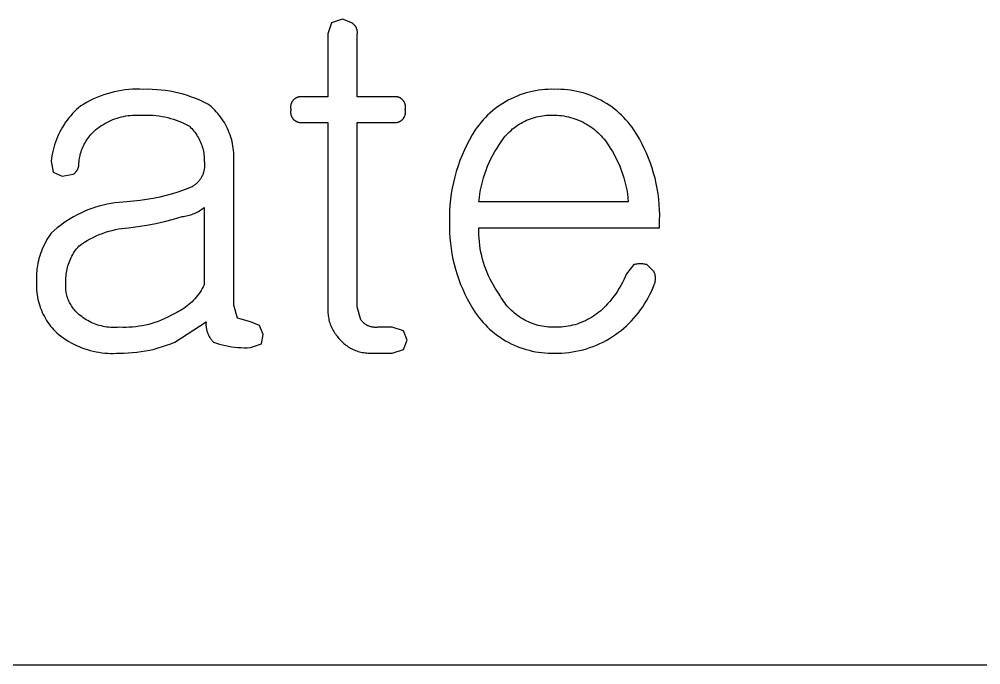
# Model space of a CAD drawing. Header units: millimetres. Extents: x 3033 to 5773, y 123 to 1487.
# Drawn here: x 5553.55 to 5580.43, y 161.56 to 179.6 of the extents above; entities that cross this region are included whole.
import ezdxf

# ---------------------------------------------------------------- set-up
doc = ezdxf.new("R2010")
doc.units = ezdxf.units.MM
doc.header["$MEASUREMENT"] = 0
doc.layers.add('TEX', color=70, linetype='Continuous')

msp = doc.modelspace()

# ---------------------------------------------------------------- linework, layer by layer
at = {"layer": 'TEX'}
for p, q in [((5562.584, 179.602), (5562.275, 179.499)), ((5562.842, 179.499), (5562.584, 179.602)), ((5562.275, 179.499), (5562.172, 179.19)), ((5562.851, 179.494), (5562.842, 179.499)), ((5562.86, 179.488), (5562.851, 179.494)), ((5562.869, 179.482), (5562.86, 179.488)), ((5562.878, 179.475), (5562.869, 179.482)), ((5562.886, 179.468), (5562.878, 179.475)), ((5562.894, 179.461), (5562.886, 179.468)), ((5562.902, 179.454), (5562.894, 179.461)), ((5562.91, 179.447), (5562.902, 179.454)), ((5562.917, 179.439), (5562.91, 179.447)), ((5562.925, 179.431), (5562.917, 179.439)), ((5562.931, 179.422), (5562.925, 179.431)), ((5562.938, 179.414), (5562.931, 179.422)), ((5562.944, 179.405), (5562.938, 179.414)), ((5562.95, 179.396), (5562.944, 179.405)), ((5562.956, 179.387), (5562.95, 179.396)), ((5562.961, 179.377), (5562.956, 179.387)), ((5562.966, 179.368), (5562.961, 179.377)), ((5562.971, 179.358), (5562.966, 179.368)), ((5562.975, 179.348), (5562.971, 179.358)), ((5562.979, 179.338), (5562.975, 179.348)), ((5562.983, 179.328), (5562.979, 179.338)), ((5562.986, 179.318), (5562.983, 179.328)), ((5562.989, 179.307), (5562.986, 179.318)), ((5562.991, 179.297), (5562.989, 179.307)), ((5562.172, 179.19), (5562.172, 177.437)), ((5562.994, 179.286), (5562.991, 179.297)), ((5562.995, 179.276), (5562.994, 179.286)), ((5562.997, 179.265), (5562.995, 179.276)), ((5562.998, 179.254), (5562.997, 179.265)), ((5562.997, 179.19), (5562.998, 179.2)), ((5562.997, 177.437), (5562.997, 179.19)), ((5562.999, 179.244), (5562.998, 179.254)), ((5562.998, 179.2), (5562.999, 179.211)), ((5562.999, 179.233), (5562.999, 179.244)), ((5562.999, 179.222), (5562.999, 179.233)), ((5562.999, 179.211), (5562.999, 179.222)), ((5555.812, 177.456), (5555.717, 177.418)), ((5555.908, 177.49), (5555.812, 177.456)), ((5556.006, 177.522), (5555.908, 177.49)), ((5556.104, 177.55), (5556.006, 177.522)), ((5556.204, 177.574), (5556.104, 177.55)), ((5556.304, 177.595), (5556.204, 177.574)), ((5556.405, 177.613), (5556.304, 177.595)), ((5556.506, 177.627), (5556.405, 177.613)), ((5556.608, 177.637), (5556.506, 177.627)), ((5556.71, 177.644), (5556.608, 177.637)), ((5556.813, 177.647), (5556.71, 177.644)), ((5556.915, 177.647), (5556.813, 177.647)), ((5557.017, 177.643), (5556.915, 177.647)), ((5557.142, 177.645), (5557.017, 177.643)), ((5557.266, 177.641), (5557.142, 177.645)), ((5557.391, 177.634), (5557.266, 177.641)), ((5557.515, 177.623), (5557.391, 177.634)), ((5557.639, 177.607), (5557.515, 177.623)), ((5557.762, 177.588), (5557.639, 177.607)), ((5557.884, 177.564), (5557.762, 177.588)), ((5558.006, 177.536), (5557.884, 177.564)), ((5558.126, 177.505), (5558.006, 177.536)), ((5558.246, 177.469), (5558.126, 177.505)), ((5558.364, 177.429), (5558.246, 177.469)), ((5558.481, 177.385), (5558.364, 177.429)), ((5561.321, 177.42), (5561.312, 177.416)), ((5561.331, 177.423), (5561.321, 177.42)), ((5561.34, 177.426), (5561.331, 177.423)), ((5561.35, 177.429), (5561.34, 177.426)), ((5561.36, 177.431), (5561.35, 177.429)), ((5561.37, 177.433), (5561.36, 177.431)), ((5561.38, 177.435), (5561.37, 177.433)), ((5561.39, 177.436), (5561.38, 177.435)), ((5561.4, 177.437), (5561.39, 177.436)), ((5561.41, 177.438), (5561.4, 177.437)), ((5561.42, 177.438), (5561.41, 177.438)), ((5561.43, 177.438), (5561.42, 177.438)), ((5561.44, 177.438), (5561.43, 177.438)), ((5561.45, 177.437), (5561.44, 177.438)), ((5562.172, 177.437), (5561.45, 177.437)), ((5564.027, 177.437), (5562.997, 177.437)), ((5564.038, 177.438), (5564.027, 177.437)), ((5564.048, 177.438), (5564.038, 177.438)), ((5564.058, 177.438), (5564.048, 177.438)), ((5564.068, 177.438), (5564.058, 177.438)), ((5564.078, 177.437), (5564.068, 177.438)), ((5564.088, 177.436), (5564.078, 177.437)), ((5564.098, 177.435), (5564.088, 177.436)), ((5564.108, 177.433), (5564.098, 177.435)), ((5564.118, 177.431), (5564.108, 177.433)), ((5564.128, 177.429), (5564.118, 177.431)), ((5564.137, 177.426), (5564.128, 177.429)), ((5564.147, 177.423), (5564.137, 177.426)), ((5564.156, 177.42), (5564.147, 177.423)), ((5564.166, 177.416), (5564.156, 177.42)), ((5567.462, 177.454), (5567.379, 177.419)), ((5567.545, 177.487), (5567.462, 177.454)), ((5567.63, 177.516), (5567.545, 177.487)), ((5567.715, 177.542), (5567.63, 177.516)), ((5567.802, 177.566), (5567.715, 177.542)), ((5567.889, 177.586), (5567.802, 177.566)), ((5567.977, 177.604), (5567.889, 177.586)), ((5568.065, 177.618), (5567.977, 177.604)), ((5568.154, 177.629), (5568.065, 177.618)), ((5568.243, 177.637), (5568.154, 177.629)), ((5568.333, 177.643), (5568.243, 177.637)), ((5568.422, 177.645), (5568.333, 177.643)), ((5568.512, 177.643), (5568.422, 177.645)), ((5568.602, 177.645), (5568.512, 177.643)), ((5568.691, 177.643), (5568.602, 177.645)), ((5568.781, 177.637), (5568.691, 177.643)), ((5568.87, 177.629), (5568.781, 177.637)), ((5568.959, 177.618), (5568.87, 177.629)), ((5569.047, 177.604), (5568.959, 177.618)), ((5569.135, 177.586), (5569.047, 177.604)), ((5569.222, 177.566), (5569.135, 177.586)), ((5569.309, 177.542), (5569.222, 177.566)), ((5569.394, 177.516), (5569.309, 177.542)), ((5569.479, 177.487), (5569.394, 177.516)), ((5569.562, 177.454), (5569.479, 177.487)), ((5569.645, 177.419), (5569.562, 177.454)), ((5555.265, 177.179), (5555.205, 177.129)), ((5555.352, 177.233), (5555.265, 177.179)), ((5555.441, 177.284), (5555.352, 177.233)), ((5555.531, 177.332), (5555.441, 177.284)), ((5555.623, 177.376), (5555.531, 177.332)), ((5555.717, 177.418), (5555.623, 177.376)), ((5558.596, 177.338), (5558.481, 177.385)), ((5558.71, 177.286), (5558.596, 177.338)), ((5558.821, 177.231), (5558.71, 177.286)), ((5558.871, 177.191), (5558.821, 177.231)), ((5558.919, 177.15), (5558.871, 177.191)), ((5561.133, 177.167), (5561.132, 177.156)), ((5561.132, 177.156), (5561.132, 177.146)), ((5561.134, 177.177), (5561.133, 177.167)), ((5561.135, 177.187), (5561.134, 177.177)), ((5561.137, 177.197), (5561.135, 177.187)), ((5561.138, 177.207), (5561.137, 177.197)), ((5561.141, 177.216), (5561.138, 177.207)), ((5561.143, 177.226), (5561.141, 177.216)), ((5561.146, 177.236), (5561.143, 177.226)), ((5561.149, 177.245), (5561.146, 177.236)), ((5561.153, 177.255), (5561.149, 177.245)), ((5561.157, 177.264), (5561.153, 177.255)), ((5561.161, 177.273), (5561.157, 177.264)), ((5561.166, 177.282), (5561.161, 177.273)), ((5561.171, 177.291), (5561.166, 177.282)), ((5561.176, 177.3), (5561.171, 177.291)), ((5561.181, 177.308), (5561.176, 177.3)), ((5561.187, 177.317), (5561.181, 177.308)), ((5561.193, 177.325), (5561.187, 177.317)), ((5561.199, 177.333), (5561.193, 177.325)), ((5561.206, 177.34), (5561.199, 177.333)), ((5561.213, 177.348), (5561.206, 177.34)), ((5561.22, 177.355), (5561.213, 177.348)), ((5561.227, 177.362), (5561.22, 177.355)), ((5561.235, 177.369), (5561.227, 177.362)), ((5561.242, 177.375), (5561.235, 177.369)), ((5561.25, 177.381), (5561.242, 177.375)), ((5561.259, 177.387), (5561.25, 177.381)), ((5561.267, 177.393), (5561.259, 177.387)), ((5561.276, 177.398), (5561.267, 177.393)), ((5561.284, 177.403), (5561.276, 177.398)), ((5561.293, 177.408), (5561.284, 177.403)), ((5561.303, 177.412), (5561.293, 177.408)), ((5561.312, 177.416), (5561.303, 177.412)), ((5564.175, 177.412), (5564.166, 177.416)), ((5564.184, 177.408), (5564.175, 177.412)), ((5564.193, 177.403), (5564.184, 177.408)), ((5564.202, 177.398), (5564.193, 177.403)), ((5564.211, 177.393), (5564.202, 177.398)), ((5564.219, 177.387), (5564.211, 177.393)), ((5564.227, 177.381), (5564.219, 177.387)), ((5564.235, 177.375), (5564.227, 177.381)), ((5564.243, 177.369), (5564.235, 177.375)), ((5564.251, 177.362), (5564.243, 177.369)), ((5564.258, 177.355), (5564.251, 177.362)), ((5564.265, 177.348), (5564.258, 177.355)), ((5564.272, 177.34), (5564.265, 177.348)), ((5564.278, 177.333), (5564.272, 177.34)), ((5564.285, 177.325), (5564.278, 177.333)), ((5564.291, 177.317), (5564.285, 177.325)), ((5564.296, 177.308), (5564.291, 177.317)), ((5564.302, 177.3), (5564.296, 177.308)), ((5564.307, 177.291), (5564.302, 177.3)), ((5564.312, 177.282), (5564.307, 177.291)), ((5564.316, 177.273), (5564.312, 177.282)), ((5564.321, 177.264), (5564.316, 177.273)), ((5564.325, 177.255), (5564.321, 177.264)), ((5564.328, 177.245), (5564.325, 177.255)), ((5564.331, 177.236), (5564.328, 177.245)), ((5564.334, 177.226), (5564.331, 177.236)), ((5564.337, 177.216), (5564.334, 177.226)), ((5564.339, 177.207), (5564.337, 177.216)), ((5564.341, 177.197), (5564.339, 177.207)), ((5564.343, 177.187), (5564.341, 177.197)), ((5564.344, 177.177), (5564.343, 177.187)), ((5564.345, 177.167), (5564.344, 177.177)), ((5564.345, 177.156), (5564.345, 177.167)), ((5564.345, 177.146), (5564.345, 177.156)), ((5566.988, 177.202), (5566.915, 177.15)), ((5567.063, 177.251), (5566.988, 177.202)), ((5567.14, 177.297), (5567.063, 177.251)), ((5567.218, 177.34), (5567.14, 177.297)), ((5567.298, 177.381), (5567.218, 177.34)), ((5567.379, 177.419), (5567.298, 177.381)), ((5569.726, 177.381), (5569.645, 177.419)), ((5569.806, 177.34), (5569.726, 177.381)), ((5569.884, 177.297), (5569.806, 177.34)), ((5569.961, 177.251), (5569.884, 177.297)), ((5570.036, 177.202), (5569.961, 177.251)), ((5570.109, 177.15), (5570.036, 177.202)), ((5554.985, 176.907), (5554.935, 176.847)), ((5555.037, 176.965), (5554.985, 176.907)), ((5555.091, 177.021), (5555.037, 176.965)), ((5555.147, 177.076), (5555.091, 177.021)), ((5555.205, 177.129), (5555.147, 177.076)), ((5556.403, 176.873), (5556.465, 176.887)), ((5556.465, 176.887), (5556.526, 176.899)), ((5556.526, 176.899), (5556.589, 176.908)), ((5556.589, 176.908), (5556.651, 176.916)), ((5556.651, 176.916), (5556.714, 176.921)), ((5556.714, 176.921), (5556.777, 176.925)), ((5556.777, 176.925), (5556.84, 176.926)), ((5556.84, 176.926), (5556.903, 176.925)), ((5556.903, 176.925), (5556.966, 176.922)), ((5556.966, 176.922), (5557.048, 176.925)), ((5557.048, 176.925), (5557.13, 176.926)), ((5557.13, 176.926), (5557.212, 176.923)), ((5557.212, 176.923), (5557.293, 176.919)), ((5557.293, 176.919), (5557.375, 176.911)), ((5557.375, 176.911), (5557.456, 176.901)), ((5557.456, 176.901), (5557.537, 176.887)), ((5557.537, 176.887), (5557.618, 176.872)), ((5558.965, 177.107), (5558.919, 177.15)), ((5559.011, 177.063), (5558.965, 177.107)), ((5559.054, 177.017), (5559.011, 177.063)), ((5559.096, 176.97), (5559.054, 177.017)), ((5559.136, 176.921), (5559.096, 176.97)), ((5559.175, 176.871), (5559.136, 176.921)), ((5561.132, 177.146), (5561.132, 177.136)), ((5561.132, 177.136), (5561.133, 177.126)), ((5561.133, 177.027), (5561.132, 177.016)), ((5561.132, 177.016), (5561.132, 177.006)), ((5561.132, 177.006), (5561.132, 176.996)), ((5561.132, 176.996), (5561.133, 176.986)), ((5561.133, 177.126), (5561.134, 177.116)), ((5561.134, 177.037), (5561.133, 177.027)), ((5561.133, 176.986), (5561.134, 176.976)), ((5561.134, 177.116), (5561.135, 177.106)), ((5561.135, 177.047), (5561.134, 177.037)), ((5561.134, 176.976), (5561.135, 176.966)), ((5561.135, 177.106), (5561.137, 177.096)), ((5561.137, 177.057), (5561.135, 177.047)), ((5561.135, 176.966), (5561.137, 176.956)), ((5561.137, 177.096), (5561.139, 177.086)), ((5561.139, 177.067), (5561.137, 177.057)), ((5561.137, 176.956), (5561.138, 176.946)), ((5561.138, 176.946), (5561.141, 176.936)), ((5561.139, 177.086), (5561.141, 177.076)), ((5561.141, 177.076), (5561.139, 177.067)), ((5561.141, 176.936), (5561.143, 176.927)), ((5561.143, 176.927), (5561.146, 176.917)), ((5561.146, 176.917), (5561.149, 176.907)), ((5561.149, 176.907), (5561.153, 176.898)), ((5561.153, 176.898), (5561.157, 176.889)), ((5561.157, 176.889), (5561.161, 176.879)), ((5564.316, 176.879), (5564.321, 176.889)), ((5564.321, 176.889), (5564.325, 176.898)), ((5564.325, 176.898), (5564.328, 176.907)), ((5564.328, 176.907), (5564.331, 176.917)), ((5564.331, 176.917), (5564.334, 176.927)), ((5564.334, 176.927), (5564.337, 176.936)), ((5564.337, 177.076), (5564.339, 177.086)), ((5564.339, 177.067), (5564.337, 177.076)), ((5564.337, 176.936), (5564.339, 176.946)), ((5564.339, 177.086), (5564.341, 177.096)), ((5564.341, 177.057), (5564.339, 177.067)), ((5564.339, 176.946), (5564.341, 176.956)), ((5564.341, 177.096), (5564.343, 177.106)), ((5564.343, 177.047), (5564.341, 177.057)), ((5564.341, 176.956), (5564.343, 176.966)), ((5564.343, 177.106), (5564.344, 177.116)), ((5564.344, 177.037), (5564.343, 177.047)), ((5564.343, 176.966), (5564.344, 176.976)), ((5564.344, 177.116), (5564.345, 177.126)), ((5564.345, 177.027), (5564.344, 177.037)), ((5564.344, 176.976), (5564.345, 176.986)), ((5564.345, 177.136), (5564.345, 177.146)), ((5564.345, 177.126), (5564.345, 177.136)), ((5564.345, 177.016), (5564.345, 177.027)), ((5564.345, 177.006), (5564.345, 177.016)), ((5564.345, 176.996), (5564.345, 177.006)), ((5564.345, 176.986), (5564.345, 176.996)), ((5566.641, 176.92), (5566.577, 176.857)), ((5566.706, 176.981), (5566.641, 176.92)), ((5566.774, 177.04), (5566.706, 176.981)), ((5566.844, 177.096), (5566.774, 177.04)), ((5566.915, 177.15), (5566.844, 177.096)), ((5568.003, 176.872), (5568.059, 176.885)), ((5568.059, 176.885), (5568.115, 176.896)), ((5568.115, 176.896), (5568.172, 176.905)), ((5568.172, 176.905), (5568.23, 176.912)), ((5568.23, 176.912), (5568.287, 176.918)), ((5568.287, 176.918), (5568.345, 176.921)), ((5568.345, 176.921), (5568.403, 176.922)), ((5568.403, 176.922), (5568.46, 176.922)), ((5568.46, 176.922), (5568.524, 176.921)), ((5568.524, 176.921), (5568.587, 176.919)), ((5568.587, 176.919), (5568.649, 176.914)), ((5568.649, 176.914), (5568.712, 176.908)), ((5568.712, 176.908), (5568.775, 176.899)), ((5568.775, 176.899), (5568.837, 176.887)), ((5568.837, 176.887), (5568.898, 176.874)), ((5570.181, 177.096), (5570.109, 177.15)), ((5570.25, 177.04), (5570.181, 177.096)), ((5570.318, 176.981), (5570.25, 177.04)), ((5570.383, 176.92), (5570.318, 176.981)), ((5570.447, 176.857), (5570.383, 176.92)), ((5554.798, 176.657), (5554.756, 176.59)), ((5554.841, 176.722), (5554.798, 176.657)), ((5554.887, 176.785), (5554.841, 176.722)), ((5554.935, 176.847), (5554.887, 176.785)), ((5555.777, 176.586), (5555.829, 176.621)), ((5555.829, 176.621), (5555.882, 176.655)), ((5555.882, 176.655), (5555.936, 176.687)), ((5555.936, 176.687), (5555.992, 176.717)), ((5555.992, 176.717), (5556.048, 176.746)), ((5556.048, 176.746), (5556.105, 176.772)), ((5556.105, 176.772), (5556.163, 176.796)), ((5556.163, 176.796), (5556.222, 176.818)), ((5556.222, 176.818), (5556.282, 176.839)), ((5556.282, 176.839), (5556.342, 176.857)), ((5556.342, 176.857), (5556.403, 176.873)), ((5557.618, 176.872), (5557.698, 176.853)), ((5557.698, 176.853), (5557.777, 176.832)), ((5557.777, 176.832), (5557.855, 176.808)), ((5557.855, 176.808), (5557.933, 176.782)), ((5557.933, 176.782), (5558.01, 176.753)), ((5558.01, 176.753), (5558.086, 176.722)), ((5558.086, 176.722), (5558.16, 176.688)), ((5558.16, 176.688), (5558.234, 176.651)), ((5558.234, 176.651), (5558.306, 176.612)), ((5559.212, 176.819), (5559.175, 176.871)), ((5559.247, 176.767), (5559.212, 176.819)), ((5559.281, 176.713), (5559.247, 176.767)), ((5559.312, 176.658), (5559.281, 176.713)), ((5559.342, 176.602), (5559.312, 176.658)), ((5561.161, 176.879), (5561.166, 176.87)), ((5561.166, 176.87), (5561.171, 176.862)), ((5561.171, 176.862), (5561.176, 176.853)), ((5561.176, 176.853), (5561.181, 176.844)), ((5561.181, 176.844), (5561.187, 176.836)), ((5561.187, 176.836), (5561.193, 176.828)), ((5561.193, 176.828), (5561.199, 176.82)), ((5561.199, 176.82), (5561.206, 176.812)), ((5561.206, 176.812), (5561.213, 176.805)), ((5561.213, 176.805), (5561.22, 176.798)), ((5561.22, 176.798), (5561.227, 176.791)), ((5561.227, 176.791), (5561.235, 176.784)), ((5561.235, 176.784), (5561.242, 176.778)), ((5561.242, 176.778), (5561.25, 176.772)), ((5561.25, 176.772), (5561.259, 176.766)), ((5561.259, 176.766), (5561.267, 176.76)), ((5561.267, 176.76), (5561.276, 176.755)), ((5561.276, 176.755), (5561.284, 176.75)), ((5561.284, 176.75), (5561.293, 176.745)), ((5561.293, 176.745), (5561.303, 176.741)), ((5561.303, 176.741), (5561.312, 176.737)), ((5561.312, 176.737), (5561.321, 176.733)), ((5561.321, 176.733), (5561.331, 176.73)), ((5561.331, 176.73), (5561.34, 176.727)), ((5561.34, 176.727), (5561.35, 176.724)), ((5561.35, 176.724), (5561.36, 176.722)), ((5561.36, 176.722), (5561.37, 176.719)), ((5561.37, 176.719), (5561.38, 176.718)), ((5561.38, 176.718), (5561.39, 176.716)), ((5561.39, 176.716), (5561.4, 176.715)), ((5561.4, 176.715), (5561.41, 176.715)), ((5561.41, 176.715), (5561.42, 176.714)), ((5561.42, 176.714), (5561.43, 176.714)), ((5561.43, 176.714), (5561.44, 176.715)), ((5561.44, 176.715), (5561.45, 176.716)), ((5561.45, 176.716), (5562.172, 176.716)), ((5562.172, 176.716), (5562.172, 171.509)), ((5562.997, 171.561), (5562.997, 176.716)), ((5562.997, 176.716), (5564.027, 176.716)), ((5564.027, 176.716), (5564.038, 176.715)), ((5564.038, 176.715), (5564.048, 176.714)), ((5564.048, 176.714), (5564.058, 176.714)), ((5564.058, 176.714), (5564.068, 176.715)), ((5564.068, 176.715), (5564.078, 176.715)), ((5564.078, 176.715), (5564.088, 176.716)), ((5564.088, 176.716), (5564.098, 176.718)), ((5564.098, 176.718), (5564.108, 176.719)), ((5564.108, 176.719), (5564.118, 176.722)), ((5564.118, 176.722), (5564.128, 176.724)), ((5564.128, 176.724), (5564.137, 176.727)), ((5564.137, 176.727), (5564.147, 176.73)), ((5564.147, 176.73), (5564.156, 176.733)), ((5564.156, 176.733), (5564.166, 176.737)), ((5564.166, 176.737), (5564.175, 176.741)), ((5564.175, 176.741), (5564.184, 176.745)), ((5564.184, 176.745), (5564.193, 176.75)), ((5564.193, 176.75), (5564.202, 176.755)), ((5564.202, 176.755), (5564.211, 176.76)), ((5564.211, 176.76), (5564.219, 176.766)), ((5564.219, 176.766), (5564.227, 176.772)), ((5564.227, 176.772), (5564.235, 176.778)), ((5564.235, 176.778), (5564.243, 176.784)), ((5564.243, 176.784), (5564.251, 176.791)), ((5564.251, 176.791), (5564.258, 176.798)), ((5564.258, 176.798), (5564.265, 176.805)), ((5564.265, 176.805), (5564.272, 176.812)), ((5564.272, 176.812), (5564.278, 176.82)), ((5564.278, 176.82), (5564.285, 176.828)), ((5564.285, 176.828), (5564.291, 176.836)), ((5564.291, 176.836), (5564.296, 176.844)), ((5564.296, 176.844), (5564.302, 176.853)), ((5564.302, 176.853), (5564.307, 176.862)), ((5564.307, 176.862), (5564.312, 176.87)), ((5564.312, 176.87), (5564.316, 176.879)), ((5566.401, 176.654), (5566.347, 176.583)), ((5566.457, 176.724), (5566.401, 176.654)), ((5566.516, 176.791), (5566.457, 176.724)), ((5566.577, 176.857), (5566.516, 176.791)), ((5567.43, 176.605), (5567.477, 176.638)), ((5567.477, 176.638), (5567.526, 176.67)), ((5567.526, 176.67), (5567.575, 176.699)), ((5567.575, 176.699), (5567.626, 176.727)), ((5567.626, 176.727), (5567.677, 176.753)), ((5567.677, 176.753), (5567.73, 176.778)), ((5567.73, 176.778), (5567.783, 176.8)), ((5567.783, 176.8), (5567.837, 176.821)), ((5567.837, 176.821), (5567.892, 176.84)), ((5567.892, 176.84), (5567.947, 176.857)), ((5567.947, 176.857), (5568.003, 176.872)), ((5568.898, 176.874), (5568.959, 176.859)), ((5568.959, 176.859), (5569.02, 176.841)), ((5569.02, 176.841), (5569.08, 176.822)), ((5569.08, 176.822), (5569.139, 176.8)), ((5569.139, 176.8), (5569.198, 176.776)), ((5569.198, 176.776), (5569.255, 176.75)), ((5569.255, 176.75), (5569.312, 176.723)), ((5569.312, 176.723), (5569.367, 176.693)), ((5569.367, 176.693), (5569.422, 176.661)), ((5569.422, 176.661), (5569.475, 176.628)), ((5569.475, 176.628), (5569.528, 176.593)), ((5570.508, 176.791), (5570.447, 176.857)), ((5570.567, 176.724), (5570.508, 176.791)), ((5570.623, 176.654), (5570.567, 176.724)), ((5570.677, 176.583), (5570.623, 176.654)), ((5554.646, 176.383), (5554.614, 176.312)), ((5554.68, 176.454), (5554.646, 176.383)), ((5554.717, 176.523), (5554.68, 176.454)), ((5554.756, 176.59), (5554.717, 176.523)), ((5555.516, 176.342), (5555.546, 176.378)), ((5555.546, 176.378), (5555.577, 176.412)), ((5555.577, 176.412), (5555.609, 176.446)), ((5555.609, 176.446), (5555.643, 176.478)), ((5555.643, 176.478), (5555.677, 176.509)), ((5555.677, 176.509), (5555.726, 176.548)), ((5555.726, 176.548), (5555.777, 176.586)), ((5558.306, 176.612), (5558.338, 176.581)), ((5558.338, 176.581), (5558.37, 176.548)), ((5558.37, 176.548), (5558.4, 176.514)), ((5558.4, 176.514), (5558.429, 176.478)), ((5558.429, 176.478), (5558.457, 176.442)), ((5558.457, 176.442), (5558.484, 176.405)), ((5558.484, 176.405), (5558.509, 176.367)), ((5558.509, 176.367), (5558.533, 176.329)), ((5559.37, 176.545), (5559.342, 176.602)), ((5559.395, 176.488), (5559.37, 176.545)), ((5559.419, 176.429), (5559.395, 176.488)), ((5559.441, 176.369), (5559.419, 176.429)), ((5559.461, 176.309), (5559.441, 176.369)), ((5566.212, 176.373), (5566.133, 176.234)), ((5566.296, 176.509), (5566.212, 176.373)), ((5566.347, 176.583), (5566.296, 176.509)), ((5567.133, 176.332), (5567.171, 176.375)), ((5567.171, 176.375), (5567.211, 176.417)), ((5567.211, 176.417), (5567.252, 176.458)), ((5567.252, 176.458), (5567.295, 176.497)), ((5567.295, 176.497), (5567.338, 176.535)), ((5567.338, 176.535), (5567.384, 176.571)), ((5567.384, 176.571), (5567.43, 176.605)), ((5569.528, 176.593), (5569.579, 176.556)), ((5569.579, 176.556), (5569.628, 176.517)), ((5569.628, 176.517), (5569.677, 176.476)), ((5569.677, 176.476), (5569.723, 176.434)), ((5569.723, 176.434), (5569.769, 176.39)), ((5569.769, 176.39), (5569.813, 176.345)), ((5569.813, 176.345), (5569.855, 176.298)), ((5570.729, 176.509), (5570.677, 176.583)), ((5570.808, 176.384), (5570.729, 176.509)), ((5570.882, 176.256), (5570.808, 176.384)), ((5554.533, 176.092), (5554.511, 176.017)), ((5554.557, 176.166), (5554.533, 176.092)), ((5554.584, 176.24), (5554.557, 176.166)), ((5554.614, 176.312), (5554.584, 176.24)), ((5555.344, 176.068), (5555.364, 176.109)), ((5555.364, 176.109), (5555.386, 176.15)), ((5555.386, 176.15), (5555.409, 176.19)), ((5555.409, 176.19), (5555.434, 176.23)), ((5555.434, 176.23), (5555.46, 176.268)), ((5555.46, 176.268), (5555.488, 176.306)), ((5555.488, 176.306), (5555.516, 176.342)), ((5558.533, 176.329), (5558.555, 176.289)), ((5558.555, 176.289), (5558.577, 176.249)), ((5558.577, 176.249), (5558.597, 176.208)), ((5558.597, 176.208), (5558.615, 176.166)), ((5558.615, 176.166), (5558.632, 176.124)), ((5558.632, 176.124), (5558.647, 176.081)), ((5558.647, 176.081), (5558.661, 176.038)), ((5559.479, 176.249), (5559.461, 176.309)), ((5559.494, 176.187), (5559.479, 176.249)), ((5559.508, 176.125), (5559.494, 176.187)), ((5559.519, 176.063), (5559.508, 176.125)), ((5566.059, 176.093), (5565.99, 175.949)), ((5566.133, 176.234), (5566.059, 176.093)), ((5566.903, 176.002), (5566.966, 176.097)), ((5566.966, 176.097), (5566.996, 176.146)), ((5566.996, 176.146), (5567.028, 176.194)), ((5567.028, 176.194), (5567.061, 176.241)), ((5567.061, 176.241), (5567.096, 176.287)), ((5567.096, 176.287), (5567.133, 176.332)), ((5569.855, 176.298), (5569.895, 176.25)), ((5569.895, 176.25), (5569.934, 176.2)), ((5569.934, 176.2), (5569.972, 176.149)), ((5569.972, 176.149), (5570.007, 176.097)), ((5570.007, 176.097), (5570.07, 176.002)), ((5570.953, 176.126), (5570.882, 176.256)), ((5571.019, 175.993), (5570.953, 176.126)), ((5554.475, 175.865), (5554.46, 175.788)), ((5554.491, 175.941), (5554.475, 175.865)), ((5554.511, 176.017), (5554.491, 175.941)), ((5555.251, 175.806), (5555.262, 175.85)), ((5555.262, 175.85), (5555.276, 175.895)), ((5555.276, 175.895), (5555.29, 175.939)), ((5555.29, 175.939), (5555.307, 175.983)), ((5555.307, 175.983), (5555.324, 176.025)), ((5555.324, 176.025), (5555.344, 176.068)), ((5558.661, 176.038), (5558.674, 175.994)), ((5558.674, 175.994), (5558.685, 175.95)), ((5558.685, 175.95), (5558.694, 175.905)), ((5558.694, 175.905), (5558.702, 175.86)), ((5558.702, 175.86), (5558.709, 175.815)), ((5558.709, 175.815), (5558.713, 175.77)), ((5559.529, 176), (5559.519, 176.063)), ((5559.536, 175.938), (5559.529, 176)), ((5559.541, 175.874), (5559.536, 175.938)), ((5559.544, 175.811), (5559.541, 175.874)), ((5559.544, 175.748), (5559.544, 175.811)), ((5565.99, 175.949), (5565.926, 175.802)), ((5566.787, 175.804), (5566.843, 175.904)), ((5566.843, 175.904), (5566.903, 176.002)), ((5570.07, 176.002), (5570.129, 175.904)), ((5570.129, 175.904), (5570.186, 175.804)), ((5571.081, 175.859), (5571.019, 175.993)), ((5571.138, 175.722), (5571.081, 175.859)), ((5554.449, 175.711), (5554.44, 175.633)), ((5554.44, 175.633), (5554.491, 175.324)), ((5554.46, 175.788), (5554.449, 175.711)), ((5555.213, 175.53), (5555.215, 175.576)), ((5555.215, 175.576), (5555.219, 175.623)), ((5555.219, 175.623), (5555.225, 175.669)), ((5555.225, 175.669), (5555.232, 175.715)), ((5555.232, 175.715), (5555.241, 175.76)), ((5555.241, 175.76), (5555.251, 175.806)), ((5558.713, 175.77), (5558.717, 175.724)), ((5558.717, 175.724), (5558.718, 175.679)), ((5558.718, 175.679), (5558.718, 175.633)), ((5558.718, 175.633), (5558.722, 175.609)), ((5558.722, 175.609), (5558.724, 175.586)), ((5558.724, 175.586), (5558.726, 175.562)), ((5558.726, 175.562), (5558.727, 175.538)), ((5558.727, 175.538), (5558.727, 175.514)), ((5559.543, 175.685), (5559.544, 175.748)), ((5559.543, 171.612), (5559.543, 175.685)), ((5565.867, 175.654), (5565.813, 175.503)), ((5565.926, 175.802), (5565.867, 175.654)), ((5566.639, 175.495), (5566.685, 175.6)), ((5566.685, 175.6), (5566.734, 175.703)), ((5566.734, 175.703), (5566.787, 175.804)), ((5570.186, 175.804), (5570.238, 175.703)), ((5570.238, 175.703), (5570.287, 175.6)), ((5570.287, 175.6), (5570.333, 175.495)), ((5571.19, 175.583), (5571.138, 175.722)), ((5571.238, 175.443), (5571.19, 175.583)), ((5554.491, 175.324), (5554.749, 175.221)), ((5554.749, 175.221), (5555.058, 175.272)), ((5555.058, 175.272), (5555.068, 175.279)), ((5555.068, 175.279), (5555.078, 175.286)), ((5555.078, 175.286), (5555.087, 175.294)), ((5555.087, 175.294), (5555.096, 175.301)), ((5555.096, 175.301), (5555.105, 175.309)), ((5555.105, 175.309), (5555.114, 175.318)), ((5555.114, 175.318), (5555.122, 175.326)), ((5555.122, 175.326), (5555.13, 175.335)), ((5555.13, 175.335), (5555.137, 175.345)), ((5555.137, 175.345), (5555.145, 175.354)), ((5555.145, 175.354), (5555.152, 175.364)), ((5555.152, 175.364), (5555.158, 175.374)), ((5555.158, 175.374), (5555.165, 175.384)), ((5555.165, 175.384), (5555.171, 175.394)), ((5555.171, 175.394), (5555.176, 175.405)), ((5555.176, 175.405), (5555.181, 175.415)), ((5555.181, 175.415), (5555.186, 175.426)), ((5555.186, 175.426), (5555.191, 175.437)), ((5555.191, 175.437), (5555.195, 175.449)), ((5555.195, 175.449), (5555.199, 175.46)), ((5555.199, 175.46), (5555.202, 175.471)), ((5555.202, 175.471), (5555.205, 175.483)), ((5555.205, 175.483), (5555.208, 175.495)), ((5555.208, 175.495), (5555.21, 175.506)), ((5555.21, 175.506), (5555.212, 175.518)), ((5555.212, 175.518), (5555.213, 175.53)), ((5558.684, 175.279), (5558.675, 175.257)), ((5558.692, 175.302), (5558.684, 175.279)), ((5558.699, 175.325), (5558.692, 175.302)), ((5558.705, 175.348), (5558.699, 175.325)), ((5558.711, 175.371), (5558.705, 175.348)), ((5558.716, 175.395), (5558.711, 175.371)), ((5558.72, 175.418), (5558.716, 175.395)), ((5558.723, 175.442), (5558.72, 175.418)), ((5558.725, 175.466), (5558.723, 175.442)), ((5558.727, 175.49), (5558.725, 175.466)), ((5558.727, 175.514), (5558.727, 175.49)), ((5565.765, 175.351), (5565.722, 175.197)), ((5565.813, 175.503), (5565.765, 175.351)), ((5566.525, 175.172), (5566.559, 175.281)), ((5566.559, 175.281), (5566.598, 175.389)), ((5566.598, 175.389), (5566.639, 175.495)), ((5570.333, 175.495), (5570.375, 175.389)), ((5570.375, 175.389), (5570.413, 175.281)), ((5570.413, 175.281), (5570.448, 175.172)), ((5571.281, 175.301), (5571.238, 175.443)), ((5571.32, 175.158), (5571.281, 175.301)), ((5558.495, 175.006), (5558.477, 174.99)), ((5558.513, 175.022), (5558.495, 175.006)), ((5558.53, 175.039), (5558.513, 175.022)), ((5558.547, 175.056), (5558.53, 175.039)), ((5558.563, 175.074), (5558.547, 175.056)), ((5558.578, 175.093), (5558.563, 175.074)), ((5558.592, 175.112), (5558.578, 175.093)), ((5558.606, 175.131), (5558.592, 175.112)), ((5558.62, 175.151), (5558.606, 175.131)), ((5558.632, 175.172), (5558.62, 175.151)), ((5558.644, 175.192), (5558.632, 175.172)), ((5558.655, 175.214), (5558.644, 175.192)), ((5558.665, 175.235), (5558.655, 175.214)), ((5558.675, 175.257), (5558.665, 175.235)), ((5565.684, 175.042), (5565.652, 174.886)), ((5565.722, 175.197), (5565.684, 175.042)), ((5566.467, 174.951), (5566.494, 175.062)), ((5566.494, 175.062), (5566.525, 175.172)), ((5570.448, 175.172), (5570.478, 175.062)), ((5570.478, 175.062), (5570.505, 174.951)), ((5571.353, 175.014), (5571.32, 175.158)), ((5571.382, 174.868), (5571.353, 175.014)), ((5558.009, 174.783), (5557.831, 174.727)), ((5558.184, 174.844), (5558.009, 174.783)), ((5558.357, 174.911), (5558.184, 174.844)), ((5558.378, 174.923), (5558.357, 174.911)), ((5558.399, 174.935), (5558.378, 174.923)), ((5558.419, 174.948), (5558.399, 174.935)), ((5558.439, 174.961), (5558.419, 174.948)), ((5558.458, 174.976), (5558.439, 174.961)), ((5558.477, 174.99), (5558.458, 174.976)), ((5565.652, 174.886), (5565.625, 174.728)), ((5566.425, 174.726), (5566.444, 174.839)), ((5566.444, 174.839), (5566.467, 174.951)), ((5570.505, 174.951), (5570.528, 174.839)), ((5570.528, 174.839), (5570.547, 174.726)), ((5571.405, 174.722), (5571.382, 174.868)), ((5556.221, 174.471), (5556.11, 174.454)), ((5556.331, 174.484), (5556.221, 174.471)), ((5556.442, 174.494), (5556.331, 174.484)), ((5556.553, 174.499), (5556.442, 174.494)), ((5556.739, 174.514), (5556.553, 174.499)), ((5556.923, 174.535), (5556.739, 174.514)), ((5557.107, 174.561), (5556.923, 174.535)), ((5557.29, 174.594), (5557.107, 174.561)), ((5557.472, 174.632), (5557.29, 174.594)), ((5557.652, 174.677), (5557.472, 174.632)), ((5557.831, 174.727), (5557.652, 174.677)), ((5565.604, 174.57), (5565.588, 174.411)), ((5565.625, 174.728), (5565.604, 174.57)), ((5566.399, 174.499), (5566.41, 174.613)), ((5570.574, 174.499), (5566.399, 174.499)), ((5566.41, 174.613), (5566.425, 174.726)), ((5570.547, 174.726), (5570.563, 174.613)), ((5570.563, 174.613), (5570.574, 174.499)), ((5571.424, 174.575), (5571.405, 174.722)), ((5571.438, 174.428), (5571.424, 174.575)), ((5555.365, 174.232), (5555.264, 174.186)), ((5555.468, 174.275), (5555.365, 174.232)), ((5555.572, 174.314), (5555.468, 174.275)), ((5555.678, 174.349), (5555.572, 174.314)), ((5555.785, 174.381), (5555.678, 174.349)), ((5555.892, 174.409), (5555.785, 174.381)), ((5556.001, 174.434), (5555.892, 174.409)), ((5556.11, 174.454), (5556.001, 174.434)), ((5558.446, 174.178), (5558.483, 174.194)), ((5558.483, 174.194), (5558.518, 174.212)), ((5558.518, 174.212), (5558.554, 174.231)), ((5558.554, 174.231), (5558.588, 174.252)), ((5558.588, 174.252), (5558.622, 174.273)), ((5558.622, 174.273), (5558.655, 174.296)), ((5558.655, 174.296), (5558.687, 174.32)), ((5558.687, 174.32), (5558.718, 174.344)), ((5558.718, 174.344), (5558.718, 172.179)), ((5565.578, 174.251), (5565.573, 174.092)), ((5565.588, 174.411), (5565.578, 174.251)), ((5571.447, 174.28), (5571.438, 174.428)), ((5571.451, 174.132), (5571.447, 174.28)), ((5554.876, 173.967), (5554.784, 173.904)), ((5554.97, 174.027), (5554.876, 173.967)), ((5555.066, 174.083), (5554.97, 174.027)), ((5555.164, 174.136), (5555.066, 174.083)), ((5555.264, 174.186), (5555.164, 174.136)), ((5557.36, 173.894), (5557.609, 173.95)), ((5557.609, 173.95), (5557.855, 174.014)), ((5557.855, 174.014), (5558.1, 174.087)), ((5558.1, 174.087), (5558.139, 174.091)), ((5558.139, 174.091), (5558.179, 174.098)), ((5558.179, 174.098), (5558.218, 174.105)), ((5558.218, 174.105), (5558.257, 174.114)), ((5558.257, 174.114), (5558.296, 174.124)), ((5558.296, 174.124), (5558.334, 174.136)), ((5558.334, 174.136), (5558.372, 174.148)), ((5558.372, 174.148), (5558.409, 174.162)), ((5558.409, 174.162), (5558.446, 174.178)), ((5565.573, 174.092), (5565.574, 173.932)), ((5565.574, 173.932), (5565.573, 173.784)), ((5571.45, 173.984), (5571.451, 174.132)), ((5571.45, 173.777), (5571.45, 173.984)), ((5554.522, 173.698), (5554.44, 173.623)), ((5554.607, 173.77), (5554.522, 173.698)), ((5554.695, 173.839), (5554.607, 173.77)), ((5554.784, 173.904), (5554.695, 173.839)), ((5555.962, 173.648), (5556.051, 173.676)), ((5556.051, 173.676), (5556.142, 173.701)), ((5556.142, 173.701), (5556.233, 173.722)), ((5556.233, 173.722), (5556.325, 173.741)), ((5556.325, 173.741), (5556.418, 173.756)), ((5556.418, 173.756), (5556.511, 173.768)), ((5556.511, 173.768), (5556.605, 173.777)), ((5556.605, 173.777), (5556.858, 173.808)), ((5556.858, 173.808), (5557.11, 173.846)), ((5557.11, 173.846), (5557.36, 173.894)), ((5565.573, 173.784), (5565.577, 173.636)), ((5566.396, 173.679), (5566.399, 173.777)), ((5566.398, 173.58), (5566.396, 173.679)), ((5566.399, 173.777), (5571.45, 173.777)), ((5554.32, 173.445), (5554.285, 173.383)), ((5554.358, 173.505), (5554.32, 173.445)), ((5554.398, 173.565), (5554.358, 173.505)), ((5554.44, 173.623), (5554.398, 173.565)), ((5555.368, 173.368), (5555.449, 173.416)), ((5555.449, 173.416), (5555.531, 173.462)), ((5555.531, 173.462), (5555.614, 173.505)), ((5555.614, 173.505), (5555.699, 173.545)), ((5555.699, 173.545), (5555.785, 173.583)), ((5555.785, 173.583), (5555.873, 173.617)), ((5555.873, 173.617), (5555.962, 173.648)), ((5565.577, 173.636), (5565.586, 173.488)), ((5565.586, 173.488), (5565.6, 173.34)), ((5566.402, 173.481), (5566.398, 173.58)), ((5566.41, 173.382), (5566.402, 173.481)), ((5554.164, 173.124), (5554.139, 173.056)), ((5554.191, 173.19), (5554.164, 173.124)), ((5554.22, 173.255), (5554.191, 173.19)), ((5554.251, 173.32), (5554.22, 173.255)), ((5554.285, 173.383), (5554.251, 173.32)), ((5555.094, 173.109), (5555.121, 173.149)), ((5555.121, 173.149), (5555.151, 173.187)), ((5555.151, 173.187), (5555.181, 173.225)), ((5555.181, 173.225), (5555.213, 173.262)), ((5555.213, 173.262), (5555.29, 173.316)), ((5555.29, 173.316), (5555.368, 173.368)), ((5565.6, 173.34), (5565.619, 173.193)), ((5565.619, 173.193), (5565.642, 173.047)), ((5566.421, 173.284), (5566.41, 173.382)), ((5566.435, 173.186), (5566.421, 173.284)), ((5566.453, 173.089), (5566.435, 173.186)), ((5554.08, 172.85), (5554.065, 172.781)), ((5554.097, 172.92), (5554.08, 172.85)), ((5554.117, 172.988), (5554.097, 172.92)), ((5554.139, 173.056), (5554.117, 172.988)), ((5554.939, 172.807), (5554.956, 172.852)), ((5554.956, 172.852), (5554.976, 172.897)), ((5554.976, 172.897), (5554.996, 172.941)), ((5554.996, 172.941), (5555.018, 172.984)), ((5555.018, 172.984), (5555.042, 173.026)), ((5555.042, 173.026), (5555.067, 173.068)), ((5555.067, 173.068), (5555.094, 173.109)), ((5565.642, 173.047), (5565.671, 172.902)), ((5565.671, 172.902), (5565.704, 172.757)), ((5566.474, 172.992), (5566.453, 173.089)), ((5566.498, 172.897), (5566.474, 172.992)), ((5566.525, 172.802), (5566.498, 172.897)), ((5554.042, 172.639), (5554.034, 172.568)), ((5554.052, 172.71), (5554.042, 172.639)), ((5554.065, 172.781), (5554.052, 172.71)), ((5554.875, 172.573), (5554.884, 172.62)), ((5554.884, 172.62), (5554.896, 172.668)), ((5554.896, 172.668), (5554.908, 172.715)), ((5554.908, 172.715), (5554.923, 172.761)), ((5554.923, 172.761), (5554.939, 172.807)), ((5565.704, 172.757), (5565.743, 172.614)), ((5565.743, 172.614), (5565.786, 172.473)), ((5566.556, 172.708), (5566.525, 172.802)), ((5566.589, 172.615), (5566.556, 172.708)), ((5566.626, 172.523), (5566.589, 172.615)), ((5570.729, 172.746), (5570.522, 172.489)), ((5570.756, 172.752), (5570.729, 172.746)), ((5570.784, 172.757), (5570.756, 172.752)), ((5570.811, 172.76), (5570.784, 172.757)), ((5570.839, 172.763), (5570.811, 172.76)), ((5570.867, 172.765), (5570.839, 172.763)), ((5570.895, 172.766), (5570.867, 172.765)), ((5570.923, 172.766), (5570.895, 172.766)), ((5570.951, 172.765), (5570.923, 172.766)), ((5570.979, 172.763), (5570.951, 172.765)), ((5571.007, 172.76), (5570.979, 172.763)), ((5571.034, 172.757), (5571.007, 172.76)), ((5571.062, 172.752), (5571.034, 172.757)), ((5571.089, 172.746), (5571.062, 172.752)), ((5571.296, 172.54), (5571.089, 172.746)), ((5554.026, 172.426), (5554.025, 172.354)), ((5554.025, 172.354), (5554.027, 172.283)), ((5554.029, 172.497), (5554.026, 172.426)), ((5554.034, 172.568), (5554.029, 172.497)), ((5554.852, 172.331), (5554.853, 172.38)), ((5554.852, 172.283), (5554.852, 172.331)), ((5554.853, 172.38), (5554.856, 172.428)), ((5554.856, 172.428), (5554.861, 172.477)), ((5554.861, 172.477), (5554.867, 172.525)), ((5554.867, 172.525), (5554.875, 172.573)), ((5565.786, 172.473), (5565.834, 172.332)), ((5565.834, 172.332), (5565.886, 172.194)), ((5566.666, 172.432), (5566.626, 172.523)), ((5566.708, 172.343), (5566.666, 172.432)), ((5566.754, 172.256), (5566.708, 172.343)), ((5570.449, 172.323), (5570.409, 172.242)), ((5570.487, 172.405), (5570.449, 172.323)), ((5570.522, 172.489), (5570.487, 172.405)), ((5571.301, 172.527), (5571.296, 172.54)), ((5571.307, 172.513), (5571.301, 172.527)), ((5571.312, 172.499), (5571.307, 172.513)), ((5571.316, 172.485), (5571.312, 172.499)), ((5571.32, 172.47), (5571.316, 172.485)), ((5571.324, 172.456), (5571.32, 172.47)), ((5571.327, 172.441), (5571.324, 172.456)), ((5571.329, 172.427), (5571.327, 172.441)), ((5571.331, 172.412), (5571.329, 172.427)), ((5571.333, 172.397), (5571.331, 172.412)), ((5571.331, 172.308), (5571.333, 172.323)), ((5571.334, 172.382), (5571.333, 172.397)), ((5571.333, 172.323), (5571.334, 172.338)), ((5571.334, 172.367), (5571.334, 172.382)), ((5571.334, 172.352), (5571.334, 172.367)), ((5571.334, 172.338), (5571.334, 172.352)), ((5554.027, 172.283), (5554.025, 172.219)), ((5554.025, 172.219), (5554.025, 172.155)), ((5554.025, 172.155), (5554.027, 172.091)), ((5554.027, 172.091), (5554.031, 172.027)), ((5554.844, 172.176), (5554.846, 172.211)), ((5554.844, 172.14), (5554.844, 172.176)), ((5554.845, 172.104), (5554.844, 172.14)), ((5554.847, 172.068), (5554.845, 172.104)), ((5554.846, 172.211), (5554.848, 172.247)), ((5554.851, 172.033), (5554.847, 172.068)), ((5554.848, 172.247), (5554.852, 172.283)), ((5558.663, 172.076), (5558.633, 172.026)), ((5558.692, 172.127), (5558.663, 172.076)), ((5558.718, 172.179), (5558.692, 172.127)), ((5565.886, 172.194), (5565.943, 172.057)), ((5565.943, 172.057), (5566.005, 171.922)), ((5566.803, 172.169), (5566.754, 172.256)), ((5566.854, 172.085), (5566.803, 172.169)), ((5566.909, 172.002), (5566.854, 172.085)), ((5570.32, 172.084), (5570.271, 172.007)), ((5570.365, 172.162), (5570.32, 172.084)), ((5570.409, 172.242), (5570.365, 172.162)), ((5571.219, 171.996), (5571.259, 172.087)), ((5571.259, 172.087), (5571.296, 172.179)), ((5571.296, 172.179), (5571.301, 172.193)), ((5571.301, 172.193), (5571.307, 172.207)), ((5571.307, 172.207), (5571.312, 172.221)), ((5571.312, 172.221), (5571.316, 172.235)), ((5571.316, 172.235), (5571.32, 172.25)), ((5571.32, 172.25), (5571.324, 172.264)), ((5571.324, 172.264), (5571.327, 172.279)), ((5571.327, 172.279), (5571.329, 172.293)), ((5571.329, 172.293), (5571.331, 172.308)), ((5554.031, 172.027), (5554.037, 171.963)), ((5554.037, 171.963), (5554.046, 171.9)), ((5554.046, 171.9), (5554.056, 171.837)), ((5554.056, 171.837), (5554.069, 171.774)), ((5554.069, 171.774), (5554.084, 171.712)), ((5554.855, 171.997), (5554.851, 172.033)), ((5554.861, 171.962), (5554.855, 171.997)), ((5554.868, 171.927), (5554.861, 171.962)), ((5554.876, 171.892), (5554.868, 171.927)), ((5554.886, 171.857), (5554.876, 171.892)), ((5554.897, 171.823), (5554.886, 171.857)), ((5554.908, 171.79), (5554.897, 171.823)), ((5554.921, 171.756), (5554.908, 171.79)), ((5558.457, 171.792), (5558.417, 171.749)), ((5558.495, 171.837), (5558.457, 171.792)), ((5558.532, 171.882), (5558.495, 171.837)), ((5558.567, 171.929), (5558.532, 171.882)), ((5558.601, 171.977), (5558.567, 171.929)), ((5558.633, 172.026), (5558.601, 171.977)), ((5566.005, 171.922), (5566.071, 171.79)), ((5566.071, 171.79), (5566.142, 171.659)), ((5566.966, 171.922), (5566.909, 172.002)), ((5566.993, 171.871), (5566.966, 171.922)), ((5567.021, 171.821), (5566.993, 171.871)), ((5567.052, 171.772), (5567.021, 171.821)), ((5570.112, 171.787), (5570.054, 171.717)), ((5570.167, 171.859), (5570.112, 171.787)), ((5570.221, 171.932), (5570.167, 171.859)), ((5570.271, 172.007), (5570.221, 171.932)), ((5571.082, 171.731), (5571.13, 171.818)), ((5571.13, 171.818), (5571.176, 171.906)), ((5571.176, 171.906), (5571.219, 171.996)), ((5554.084, 171.712), (5554.101, 171.65)), ((5554.101, 171.65), (5554.121, 171.589)), ((5554.121, 171.589), (5554.142, 171.529)), ((5554.142, 171.529), (5554.165, 171.469)), ((5554.935, 171.723), (5554.921, 171.756)), ((5554.951, 171.691), (5554.935, 171.723)), ((5554.967, 171.659), (5554.951, 171.691)), ((5554.984, 171.628), (5554.967, 171.659)), ((5555.003, 171.597), (5554.984, 171.628)), ((5555.022, 171.567), (5555.003, 171.597)), ((5555.043, 171.538), (5555.022, 171.567)), ((5555.064, 171.509), (5555.043, 171.538)), ((5555.087, 171.481), (5555.064, 171.509)), ((5558.15, 171.522), (5558.101, 171.49)), ((5558.198, 171.556), (5558.15, 171.522)), ((5558.244, 171.592), (5558.198, 171.556)), ((5558.29, 171.629), (5558.244, 171.592)), ((5558.333, 171.668), (5558.29, 171.629)), ((5558.376, 171.708), (5558.333, 171.668)), ((5558.417, 171.749), (5558.376, 171.708)), ((5559.646, 171.252), (5559.543, 171.612)), ((5562.172, 171.509), (5562.171, 171.47)), ((5563.1, 171.2), (5562.997, 171.561)), ((5566.142, 171.659), (5566.216, 171.532)), ((5566.216, 171.532), (5566.296, 171.406)), ((5567.084, 171.724), (5567.052, 171.772)), ((5567.118, 171.677), (5567.084, 171.724)), ((5567.153, 171.632), (5567.118, 171.677)), ((5567.189, 171.588), (5567.153, 171.632)), ((5567.228, 171.544), (5567.189, 171.588)), ((5567.267, 171.503), (5567.228, 171.544)), ((5569.867, 171.519), (5569.801, 171.458)), ((5569.932, 171.583), (5569.867, 171.519)), ((5569.994, 171.649), (5569.932, 171.583)), ((5570.054, 171.717), (5569.994, 171.649)), ((5570.919, 171.482), (5570.976, 171.563)), ((5570.976, 171.563), (5571.03, 171.646)), ((5571.03, 171.646), (5571.082, 171.731)), ((5554.165, 171.469), (5554.191, 171.411)), ((5554.191, 171.411), (5554.218, 171.353)), ((5554.218, 171.353), (5554.248, 171.296)), ((5554.248, 171.296), (5554.279, 171.24)), ((5554.279, 171.24), (5554.312, 171.186)), ((5555.11, 171.454), (5555.087, 171.481)), ((5555.135, 171.428), (5555.11, 171.454)), ((5555.16, 171.403), (5555.135, 171.428)), ((5555.186, 171.378), (5555.16, 171.403)), ((5555.213, 171.355), (5555.186, 171.378)), ((5555.252, 171.322), (5555.213, 171.355)), ((5555.292, 171.291), (5555.252, 171.322)), ((5555.333, 171.261), (5555.292, 171.291)), ((5555.376, 171.232), (5555.333, 171.261)), ((5557.68, 171.268), (5557.597, 171.229)), ((5557.762, 171.31), (5557.68, 171.268)), ((5557.842, 171.355), (5557.762, 171.31)), ((5557.896, 171.378), (5557.842, 171.355)), ((5557.948, 171.404), (5557.896, 171.378)), ((5558, 171.431), (5557.948, 171.404)), ((5558.051, 171.459), (5558, 171.431)), ((5558.101, 171.49), (5558.051, 171.459)), ((5560.007, 171.149), (5559.646, 171.252)), ((5562.171, 171.47), (5562.172, 171.431)), ((5562.172, 171.431), (5562.175, 171.392)), ((5562.175, 171.392), (5562.178, 171.353)), ((5562.178, 171.353), (5562.183, 171.314)), ((5562.183, 171.314), (5562.189, 171.275)), ((5562.189, 171.275), (5562.197, 171.236)), ((5566.296, 171.406), (5566.347, 171.333)), ((5566.347, 171.333), (5566.401, 171.261)), ((5566.401, 171.261), (5566.457, 171.192)), ((5567.308, 171.462), (5567.267, 171.503)), ((5567.351, 171.423), (5567.308, 171.462)), ((5567.394, 171.386), (5567.351, 171.423)), ((5567.439, 171.35), (5567.394, 171.386)), ((5567.486, 171.315), (5567.439, 171.35)), ((5567.533, 171.282), (5567.486, 171.315)), ((5567.581, 171.251), (5567.533, 171.282)), ((5567.631, 171.221), (5567.581, 171.251)), ((5569.489, 171.237), (5569.433, 171.207)), ((5569.544, 171.27), (5569.489, 171.237)), ((5569.598, 171.304), (5569.544, 171.27)), ((5569.651, 171.34), (5569.598, 171.304)), ((5569.702, 171.377), (5569.651, 171.34)), ((5569.752, 171.417), (5569.702, 171.377)), ((5569.801, 171.458), (5569.752, 171.417)), ((5570.664, 171.176), (5570.732, 171.249)), ((5570.732, 171.249), (5570.797, 171.325)), ((5570.797, 171.325), (5570.859, 171.402)), ((5570.859, 171.402), (5570.919, 171.482)), ((5554.312, 171.186), (5554.347, 171.132)), ((5554.347, 171.132), (5554.384, 171.08)), ((5554.384, 171.08), (5554.423, 171.029)), ((5554.423, 171.029), (5554.463, 170.979)), ((5554.463, 170.979), (5554.505, 170.931)), ((5555.419, 171.205), (5555.376, 171.232)), ((5555.463, 171.179), (5555.419, 171.205)), ((5555.508, 171.155), (5555.463, 171.179)), ((5555.553, 171.132), (5555.508, 171.155)), ((5555.6, 171.111), (5555.553, 171.132)), ((5555.647, 171.092), (5555.6, 171.111)), ((5555.695, 171.074), (5555.647, 171.092)), ((5555.743, 171.057), (5555.695, 171.074)), ((5555.792, 171.043), (5555.743, 171.057)), ((5555.841, 171.03), (5555.792, 171.043)), ((5555.891, 171.018), (5555.841, 171.03)), ((5555.941, 171.009), (5555.891, 171.018)), ((5555.991, 171.001), (5555.941, 171.009)), ((5556.042, 170.995), (5555.991, 171.001)), ((5556.093, 170.99), (5556.042, 170.995)), ((5556.143, 170.988), (5556.093, 170.99)), ((5556.194, 170.987), (5556.143, 170.988)), ((5556.245, 170.987), (5556.194, 170.987)), ((5556.296, 170.99), (5556.245, 170.987)), ((5556.347, 170.994), (5556.296, 170.99)), ((5556.439, 170.991), (5556.347, 170.994)), ((5556.531, 170.99), (5556.439, 170.991)), ((5556.622, 170.993), (5556.531, 170.99)), ((5556.714, 170.999), (5556.622, 170.993)), ((5556.805, 171.008), (5556.714, 170.999)), ((5556.896, 171.021), (5556.805, 171.008)), ((5556.986, 171.036), (5556.896, 171.021)), ((5557.076, 171.054), (5556.986, 171.036)), ((5557.165, 171.076), (5557.076, 171.054)), ((5557.254, 171.101), (5557.165, 171.076)), ((5557.341, 171.128), (5557.254, 171.101)), ((5557.428, 171.159), (5557.341, 171.128)), ((5557.513, 171.192), (5557.428, 171.159)), ((5557.597, 171.229), (5557.513, 171.192)), ((5557.893, 170.582), (5558.77, 171.149)), ((5558.768, 171.125), (5558.767, 171.101)), ((5558.767, 171.101), (5558.767, 171.077)), ((5558.767, 171.077), (5558.767, 171.053)), ((5558.767, 171.053), (5558.769, 171.029)), ((5558.77, 171.149), (5558.768, 171.125)), ((5558.769, 171.029), (5558.771, 171.005)), ((5558.771, 171.005), (5558.774, 170.981)), ((5558.774, 170.981), (5558.778, 170.957)), ((5560.265, 171.045), (5560.007, 171.149)), ((5560.368, 170.788), (5560.265, 171.045)), ((5562.197, 171.236), (5562.205, 171.198)), ((5562.205, 171.198), (5562.215, 171.16)), ((5562.215, 171.16), (5562.227, 171.122)), ((5562.227, 171.122), (5562.239, 171.085)), ((5562.239, 171.085), (5562.253, 171.048)), ((5562.253, 171.048), (5562.268, 171.012)), ((5562.268, 171.012), (5562.284, 170.976)), ((5562.284, 170.976), (5562.302, 170.941)), ((5563.11, 171.186), (5563.1, 171.2)), ((5563.121, 171.173), (5563.11, 171.186)), ((5563.132, 171.16), (5563.121, 171.173)), ((5563.143, 171.147), (5563.132, 171.16)), ((5563.155, 171.135), (5563.143, 171.147)), ((5563.168, 171.123), (5563.155, 171.135)), ((5563.181, 171.112), (5563.168, 171.123)), ((5563.194, 171.101), (5563.181, 171.112)), ((5563.208, 171.09), (5563.194, 171.101)), ((5563.221, 171.08), (5563.208, 171.09)), ((5563.236, 171.071), (5563.221, 171.08)), ((5563.25, 171.062), (5563.236, 171.071)), ((5563.265, 171.053), (5563.25, 171.062)), ((5563.28, 171.045), (5563.265, 171.053)), ((5563.296, 171.038), (5563.28, 171.045)), ((5563.312, 171.031), (5563.296, 171.038)), ((5563.327, 171.024), (5563.312, 171.031)), ((5563.344, 171.018), (5563.327, 171.024)), ((5563.36, 171.013), (5563.344, 171.018)), ((5563.376, 171.008), (5563.36, 171.013)), ((5563.393, 171.004), (5563.376, 171.008)), ((5563.41, 171), (5563.393, 171.004)), ((5563.427, 170.997), (5563.41, 171)), ((5563.444, 170.995), (5563.427, 170.997)), ((5563.461, 170.993), (5563.444, 170.995)), ((5563.478, 170.992), (5563.461, 170.993)), ((5563.495, 170.991), (5563.478, 170.992)), ((5563.512, 170.991), (5563.495, 170.991)), ((5563.529, 170.991), (5563.512, 170.991)), ((5563.546, 170.992), (5563.529, 170.991)), ((5563.564, 170.994), (5563.546, 170.992)), ((5563.976, 170.994), (5563.564, 170.994)), ((5564.285, 170.891), (5563.976, 170.994)), ((5566.457, 171.192), (5566.516, 171.124)), ((5566.516, 171.124), (5566.577, 171.059)), ((5566.577, 171.059), (5566.641, 170.996)), ((5566.641, 170.996), (5566.706, 170.935)), ((5567.681, 171.193), (5567.631, 171.221)), ((5567.732, 171.167), (5567.681, 171.193)), ((5567.784, 171.143), (5567.732, 171.167)), ((5567.837, 171.12), (5567.784, 171.143)), ((5567.891, 171.099), (5567.837, 171.12)), ((5567.945, 171.08), (5567.891, 171.099)), ((5568, 171.063), (5567.945, 171.08)), ((5568.056, 171.048), (5568, 171.063)), ((5568.112, 171.034), (5568.056, 171.048)), ((5568.168, 171.023), (5568.112, 171.034)), ((5568.225, 171.013), (5568.168, 171.023)), ((5568.282, 171.005), (5568.225, 171.013)), ((5568.339, 171), (5568.282, 171.005)), ((5568.397, 170.996), (5568.339, 171)), ((5568.454, 170.994), (5568.397, 170.996)), ((5568.512, 170.994), (5568.454, 170.994)), ((5568.576, 170.993), (5568.512, 170.994)), ((5568.639, 170.995), (5568.576, 170.993)), ((5568.703, 170.999), (5568.639, 170.995)), ((5568.766, 171.004), (5568.703, 170.999)), ((5568.83, 171.012), (5568.766, 171.004)), ((5568.893, 171.023), (5568.83, 171.012)), ((5568.955, 171.035), (5568.893, 171.023)), ((5569.017, 171.049), (5568.955, 171.035)), ((5569.079, 171.066), (5569.017, 171.049)), ((5569.14, 171.084), (5569.079, 171.066)), ((5569.2, 171.105), (5569.14, 171.084)), ((5569.26, 171.127), (5569.2, 171.105)), ((5569.318, 171.152), (5569.26, 171.127)), ((5569.376, 171.178), (5569.318, 171.152)), ((5569.433, 171.207), (5569.376, 171.178)), ((5570.372, 170.907), (5570.448, 170.971)), ((5570.448, 170.971), (5570.523, 171.037)), ((5570.523, 171.037), (5570.595, 171.105)), ((5570.595, 171.105), (5570.664, 171.176)), ((5554.505, 170.931), (5554.549, 170.884)), ((5554.549, 170.884), (5554.595, 170.839)), ((5554.595, 170.839), (5554.658, 170.787)), ((5554.658, 170.787), (5554.723, 170.737)), ((5554.723, 170.737), (5554.79, 170.689)), ((5558.778, 170.957), (5558.782, 170.934)), ((5558.782, 170.934), (5558.788, 170.911)), ((5558.788, 170.911), (5558.794, 170.887)), ((5558.794, 170.887), (5558.801, 170.865)), ((5558.801, 170.865), (5558.809, 170.842)), ((5558.809, 170.842), (5558.818, 170.819)), ((5558.818, 170.819), (5558.827, 170.797)), ((5558.827, 170.797), (5558.837, 170.776)), ((5558.837, 170.776), (5558.848, 170.754)), ((5558.848, 170.754), (5558.859, 170.733)), ((5558.859, 170.733), (5558.872, 170.713)), ((5558.872, 170.713), (5558.885, 170.692)), ((5560.316, 170.53), (5560.368, 170.788)), ((5562.302, 170.941), (5562.32, 170.907)), ((5562.32, 170.907), (5562.34, 170.873)), ((5562.34, 170.873), (5562.361, 170.839)), ((5562.361, 170.839), (5562.383, 170.807)), ((5562.383, 170.807), (5562.406, 170.775)), ((5562.406, 170.775), (5562.43, 170.744)), ((5562.43, 170.744), (5562.455, 170.714)), ((5562.455, 170.714), (5562.481, 170.685)), ((5564.388, 170.633), (5564.285, 170.891)), ((5566.706, 170.935), (5566.774, 170.876)), ((5566.774, 170.876), (5566.844, 170.819)), ((5566.844, 170.819), (5566.915, 170.765)), ((5566.915, 170.765), (5566.988, 170.714)), ((5566.988, 170.714), (5567.063, 170.665)), ((5570.044, 170.679), (5570.13, 170.732)), ((5570.13, 170.732), (5570.213, 170.788)), ((5570.213, 170.788), (5570.294, 170.846)), ((5570.294, 170.846), (5570.372, 170.907)), ((5554.79, 170.689), (5554.858, 170.644)), ((5554.858, 170.644), (5554.928, 170.6)), ((5554.928, 170.6), (5555, 170.56)), ((5555, 170.56), (5555.072, 170.521)), ((5555.072, 170.521), (5555.147, 170.486)), ((5555.147, 170.486), (5555.222, 170.453)), ((5555.222, 170.453), (5555.298, 170.422)), ((5557.433, 170.417), (5557.55, 170.453)), ((5557.55, 170.453), (5557.666, 170.492)), ((5557.666, 170.492), (5557.781, 170.535)), ((5557.781, 170.535), (5557.893, 170.582)), ((5558.885, 170.692), (5558.898, 170.673)), ((5558.898, 170.673), (5558.912, 170.653)), ((5558.912, 170.653), (5558.927, 170.635)), ((5558.927, 170.635), (5558.943, 170.616)), ((5558.943, 170.616), (5558.959, 170.599)), ((5558.959, 170.599), (5558.976, 170.582)), ((5558.976, 170.582), (5559.058, 170.552)), ((5559.058, 170.552), (5559.142, 170.526)), ((5559.142, 170.526), (5559.226, 170.503)), ((5559.226, 170.503), (5559.311, 170.483)), ((5559.311, 170.483), (5559.397, 170.465)), ((5559.397, 170.465), (5559.483, 170.451)), ((5559.483, 170.451), (5559.57, 170.439)), ((5559.57, 170.439), (5559.657, 170.431)), ((5559.657, 170.431), (5559.745, 170.425)), ((5560.007, 170.427), (5560.316, 170.53)), ((5562.481, 170.685), (5562.506, 170.655)), ((5562.506, 170.655), (5562.533, 170.626)), ((5562.533, 170.626), (5562.56, 170.598)), ((5562.56, 170.598), (5562.588, 170.571)), ((5562.588, 170.571), (5562.617, 170.545)), ((5562.617, 170.545), (5562.647, 170.52)), ((5562.647, 170.52), (5562.678, 170.497)), ((5562.678, 170.497), (5562.71, 170.474)), ((5562.71, 170.474), (5562.742, 170.452)), ((5562.742, 170.452), (5562.775, 170.431)), ((5562.775, 170.431), (5562.809, 170.412)), ((5564.285, 170.375), (5564.388, 170.633)), ((5567.063, 170.665), (5567.14, 170.619)), ((5567.14, 170.619), (5567.218, 170.575)), ((5567.218, 170.575), (5567.298, 170.535)), ((5567.298, 170.535), (5567.379, 170.497)), ((5567.379, 170.497), (5567.462, 170.461)), ((5567.462, 170.461), (5567.545, 170.429)), ((5569.499, 170.426), (5569.593, 170.46)), ((5569.593, 170.46), (5569.686, 170.498)), ((5569.686, 170.498), (5569.778, 170.538)), ((5569.778, 170.538), (5569.869, 170.582)), ((5569.869, 170.582), (5569.957, 170.629)), ((5569.957, 170.629), (5570.044, 170.679)), ((5555.298, 170.422), (5555.375, 170.394)), ((5555.375, 170.394), (5555.453, 170.369)), ((5555.453, 170.369), (5555.532, 170.346)), ((5555.532, 170.346), (5555.612, 170.326)), ((5555.612, 170.326), (5555.693, 170.309)), ((5555.693, 170.309), (5555.774, 170.295)), ((5555.774, 170.295), (5555.855, 170.283)), ((5555.855, 170.283), (5555.937, 170.274)), ((5555.937, 170.274), (5556.019, 170.268)), ((5556.019, 170.268), (5556.101, 170.265)), ((5556.101, 170.265), (5556.183, 170.265)), ((5556.183, 170.265), (5556.265, 170.267)), ((5556.265, 170.267), (5556.347, 170.272)), ((5556.347, 170.272), (5556.469, 170.273)), ((5556.469, 170.273), (5556.591, 170.277)), ((5556.591, 170.277), (5556.713, 170.285)), ((5556.713, 170.285), (5556.835, 170.297)), ((5556.835, 170.297), (5556.956, 170.313)), ((5556.956, 170.313), (5557.077, 170.334)), ((5557.077, 170.334), (5557.196, 170.358)), ((5557.196, 170.358), (5557.315, 170.385)), ((5557.315, 170.385), (5557.433, 170.417)), ((5559.745, 170.425), (5559.832, 170.423)), ((5559.832, 170.423), (5559.919, 170.423)), ((5559.919, 170.423), (5560.007, 170.427)), ((5562.809, 170.412), (5562.843, 170.394)), ((5562.843, 170.394), (5562.878, 170.377)), ((5562.878, 170.377), (5562.914, 170.361)), ((5562.914, 170.361), (5562.95, 170.346)), ((5562.95, 170.346), (5562.987, 170.333)), ((5562.987, 170.333), (5563.024, 170.321)), ((5563.024, 170.321), (5563.061, 170.31)), ((5563.061, 170.31), (5563.099, 170.301)), ((5563.099, 170.301), (5563.137, 170.292)), ((5563.137, 170.292), (5563.176, 170.285)), ((5563.176, 170.285), (5563.214, 170.28)), ((5563.214, 170.28), (5563.253, 170.276)), ((5563.253, 170.276), (5563.292, 170.273)), ((5563.292, 170.273), (5563.331, 170.271)), ((5563.331, 170.271), (5563.37, 170.271)), ((5563.37, 170.271), (5563.409, 170.272)), ((5563.409, 170.272), (5563.976, 170.272)), ((5563.976, 170.272), (5564.285, 170.375)), ((5567.545, 170.429), (5567.63, 170.4)), ((5567.63, 170.4), (5567.715, 170.373)), ((5567.715, 170.373), (5567.802, 170.35)), ((5567.802, 170.35), (5567.889, 170.329)), ((5567.889, 170.329), (5567.977, 170.312)), ((5567.977, 170.312), (5568.065, 170.298)), ((5568.065, 170.298), (5568.154, 170.286)), ((5568.154, 170.286), (5568.243, 170.278)), ((5568.243, 170.278), (5568.333, 170.273)), ((5568.333, 170.273), (5568.422, 170.271)), ((5568.422, 170.271), (5568.512, 170.272)), ((5568.512, 170.272), (5568.612, 170.272)), ((5568.612, 170.272), (5568.713, 170.275)), ((5568.713, 170.275), (5568.813, 170.282)), ((5568.813, 170.282), (5568.913, 170.292)), ((5568.913, 170.292), (5569.012, 170.306)), ((5569.012, 170.306), (5569.111, 170.323)), ((5569.111, 170.323), (5569.209, 170.344)), ((5569.209, 170.344), (5569.307, 170.368)), ((5569.307, 170.368), (5569.403, 170.395)), ((5569.403, 170.395), (5569.499, 170.426)), ((4443.113, 161.563), (5773.113, 161.563))]:
    msp.add_line(p, q, dxfattribs=at)

doc.saveas('drawing.dxf')
